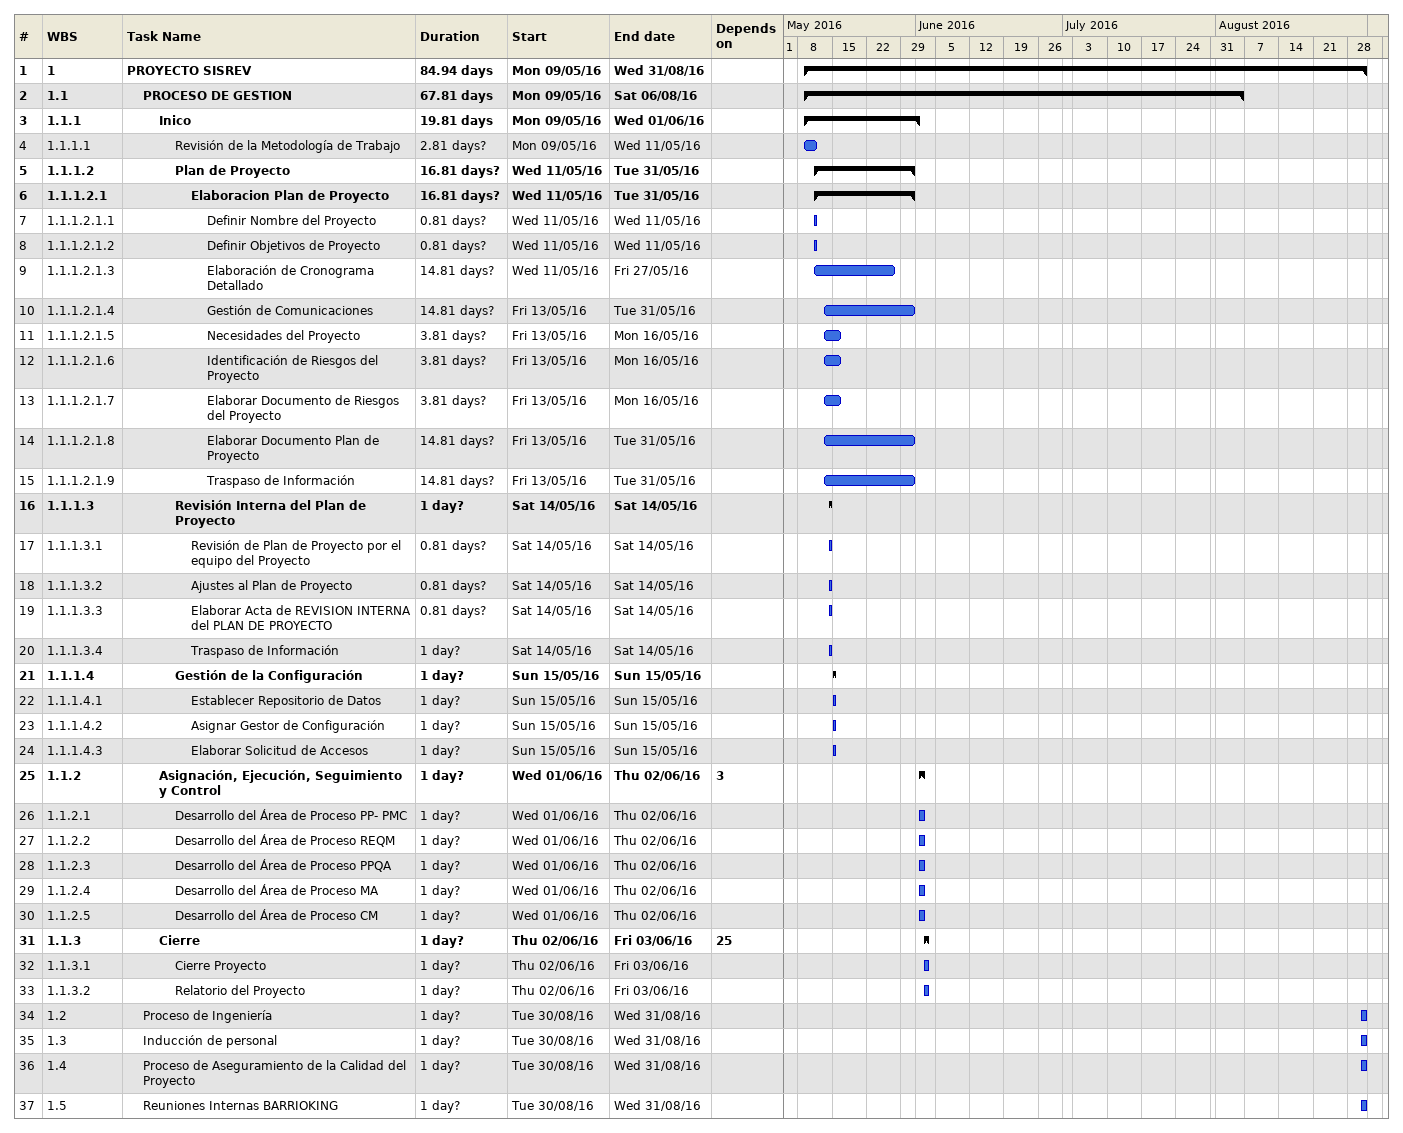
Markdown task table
| ID | WBS | Task | Duration | Start | Finish | Predecessors |
|---|---|---|---|---|---|---|
| 1 | 1 | **PROYECTO SISREV** | 84.94d | 2016-05-09 | 2016-08-31 |  |
| 2 | 1.1 | **PROCESO DE GESTION** | 67.81d | 2016-05-09 | 2016-08-06 |  |
| 3 | 1.1.1 | **Inico** | 19.81d | 2016-05-09 | 2016-06-01 |  |
| 4 | 1.1.1.1 | Revisión de la Metodología de Trabajo | 2.81d? | 2016-05-09 | 2016-05-11 |  |
| 5 | 1.1.1.2 | **Plan de Proyecto** | 16.81d? | 2016-05-11 | 2016-05-31 |  |
| 6 | 1.1.1.2.1 | **Elaboracion Plan de Proyecto** | 16.81d? | 2016-05-11 | 2016-05-31 |  |
| 7 | 1.1.1.2.1.1 | Definir Nombre del Proyecto | 0.81d? | 2016-05-11 | 2016-05-11 |  |
| 8 | 1.1.1.2.1.2 | Definir Objetivos de Proyecto | 0.81d? | 2016-05-11 | 2016-05-11 |  |
| 9 | 1.1.1.2.1.3 | Elaboración de Cronograma Detallado | 14.81d? | 2016-05-11 | 2016-05-27 |  |
| 10 | 1.1.1.2.1.4 | Gestión de Comunicaciones | 14.81d? | 2016-05-13 | 2016-05-31 |  |
| 11 | 1.1.1.2.1.5 | Necesidades del Proyecto | 3.81d? | 2016-05-13 | 2016-05-16 |  |
| 12 | 1.1.1.2.1.6 | Identificación de Riesgos del Proyecto | 3.81d? | 2016-05-13 | 2016-05-16 |  |
| 13 | 1.1.1.2.1.7 | Elaborar Documento de Riesgos del Proyecto | 3.81d? | 2016-05-13 | 2016-05-16 |  |
| 14 | 1.1.1.2.1.8 | Elaborar Documento Plan de Proyecto | 14.81d? | 2016-05-13 | 2016-05-31 |  |
| 15 | 1.1.1.2.1.9 | Traspaso de Información | 14.81d? | 2016-05-13 | 2016-05-31 |  |
| 16 | 1.1.1.3 | **Revisión Interna del Plan de Proyecto** | 1d? | 2016-05-14 | 2016-05-14 |  |
| 17 | 1.1.1.3.1 | Revisión de Plan de Proyecto por el equipo del Proyecto | 0.81d? | 2016-05-14 | 2016-05-14 |  |
| 18 | 1.1.1.3.2 | Ajustes al Plan de Proyecto | 0.81d? | 2016-05-14 | 2016-05-14 |  |
| 19 | 1.1.1.3.3 | Elaborar Acta de REVISION INTERNA del PLAN DE PROYECTO | 0.81d? | 2016-05-14 | 2016-05-14 |  |
| 20 | 1.1.1.3.4 | Traspaso de Información | 1d? | 2016-05-14 | 2016-05-14 |  |
| 21 | 1.1.1.4 | **Gestión de la Configuración** | 1d? | 2016-05-15 | 2016-05-15 |  |
| 22 | 1.1.1.4.1 | Establecer Repositorio de Datos | 1d? | 2016-05-15 | 2016-05-15 |  |
| 23 | 1.1.1.4.2 | Asignar Gestor de Configuración | 1d? | 2016-05-15 | 2016-05-15 |  |
| 24 | 1.1.1.4.3 | Elaborar Solicitud de Accesos | 1d? | 2016-05-15 | 2016-05-15 |  |
| 25 | 1.1.2 | **Asignación, Ejecución, Seguimiento y Control** | 1d? | 2016-06-01 | 2016-06-02 | 3 |
| 26 | 1.1.2.1 | Desarrollo del Área de Proceso PP- PMC | 1d? | 2016-06-01 | 2016-06-02 |  |
| 27 | 1.1.2.2 | Desarrollo del Área de Proceso REQM | 1d? | 2016-06-01 | 2016-06-02 |  |
| 28 | 1.1.2.3 | Desarrollo del Área de Proceso PPQA | 1d? | 2016-06-01 | 2016-06-02 |  |
| 29 | 1.1.2.4 | Desarrollo del Área de Proceso MA | 1d? | 2016-06-01 | 2016-06-02 |  |
| 30 | 1.1.2.5 | Desarrollo del Área de Proceso CM | 1d? | 2016-06-01 | 2016-06-02 |  |
| 31 | 1.1.3 | **Cierre** | 1d? | 2016-06-02 | 2016-06-03 | 25 |
| 32 | 1.1.3.1 | Cierre Proyecto | 1d? | 2016-06-02 | 2016-06-03 |  |
| 33 | 1.1.3.2 | Relatorio del Proyecto | 1d? | 2016-06-02 | 2016-06-03 |  |
| 34 | 1.2 | Proceso de Ingeniería | 1d? | 2016-08-30 | 2016-08-31 |  |
| 35 | 1.3 | Inducción de personal | 1d? | 2016-08-30 | 2016-08-31 |  |
| 36 | 1.4 | Proceso de Aseguramiento de la Calidad del Proyecto | 1d? | 2016-08-30 | 2016-08-31 |  |
| 37 | 1.5 | Reuniones Internas BARRIOKING | 1d? | 2016-08-30 | 2016-08-31 |  |
